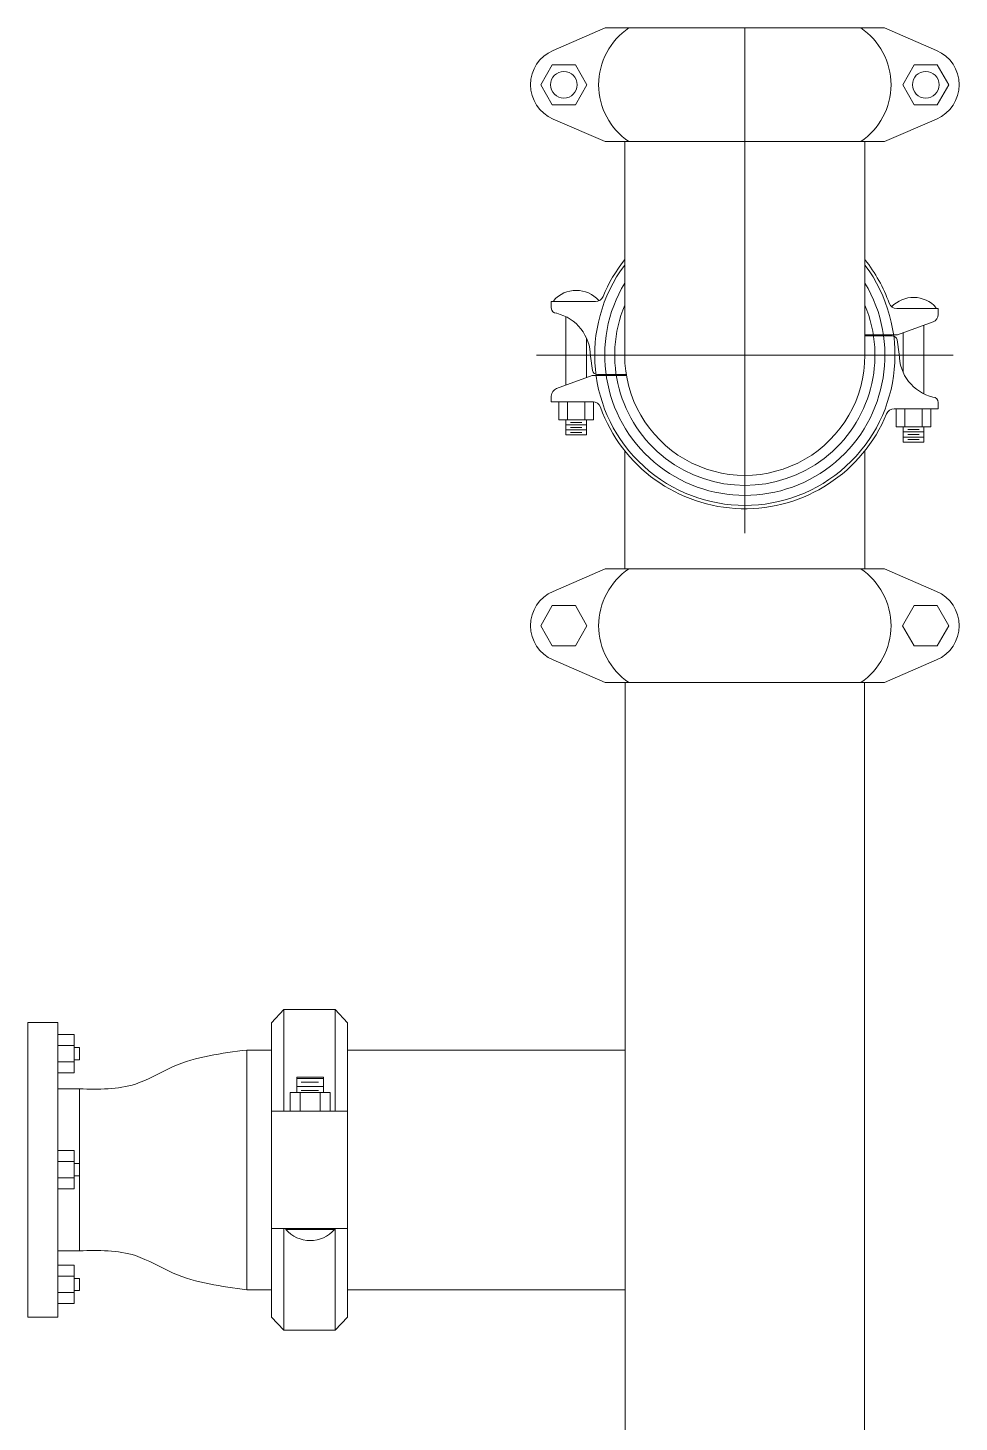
# Model space of a CAD drawing. Header units: millimetres. Extents: x 2085 to 2829, y 1352 to 1631.
# Drawn here: x 2160.34 to 2160.783, y 1606.321 to 1606.984 of the extents above; entities that cross this region are included whole.
import ezdxf

# ---------------------------------------------------------------- set-up
doc = ezdxf.new("R2010")
doc.units = ezdxf.units.MM
doc.linetypes.add('PHANTOM', pattern=[2.5, 1.25, -0.25, 0.25, -0.25, 0.25, -0.25])
doc.layers.get('0').update_dxf_attribs({"color": 251, "lineweight": 9})
for name, color, linetype, lineweight in [('0-BLOCK-SANIT', 251, 'Continuous', 13), ('00-GTI-Acoples', 251, 'Continuous', 13), ('A-SANITARIOS', 251, 'Continuous', 13), ('P&R_ACI_LÍNEA CENTRAL', 251, 'PHANTOM', 13)]:
    doc.layers.add(name, color=color, linetype=linetype, lineweight=lineweight)

# ---------------------------------------------------------------- blocks, each defined once
blk = doc.blocks.new('00-Codos')
at = {"layer": '0-BLOCK-SANIT'}
for p, q in [((0.07531, 0.04131, 0.00001), (0.07531, 0.03412, 0.00001)), ((0.07754, 0.04011, 0.00001), (0.08295, 0.04011, 0.00001)), ((0.08517, 0.04131, 0.00001), (0.08517, 0.03412, 0.00001)), ((-0.08517, 0.03794, 0.00001), (-0.08517, 0.03075, 0.00001)), ((-0.08517, 0.03555, 0.00001), (-0.07531, 0.03555, 0.00001)), ((-0.08295, 0.03674, 0.00001), (-0.07754, 0.03674, 0.00001)), ((-0.08295, 0.03435, 0.00001), (-0.07754, 0.03435, 0.00001)), ((-0.07531, 0.03794, 0.00001), (-0.07531, 0.03075, 0.00001)), ((0.07199, 0.02556, 0.00001), (0.07199, 0.03412, 0.00001)), ((0.0885, 0.03412, 0.00001), (0.07199, 0.03412, 0.00001)), ((0.07531, 0.03891, 0.00001), (0.08517, 0.03891, 0.00001)), ((0.07531, 0.03651, 0.00001), (0.08517, 0.03651, 0.00001)), ((0.07611, 0.02556, 0.00001), (0.07611, 0.03412, 0.00001)), ((0.07754, 0.03771, 0.00001), (0.08295, 0.03771, 0.00001)), ((0.07754, 0.03532, 0.00001), (0.08295, 0.03532, 0.00001)), ((0.08437, 0.02556, 0.00001), (0.08437, 0.03412, 0.00001)), ((0.0885, 0.02556, 0.00001), (0.0885, 0.03412, 0.00001)), ((-0.07199, 0.03075, 0.00001), (-0.0885, 0.03075, 0.00001)), ((-0.0885, 0.02219, 0.00001), (-0.0885, 0.03075, 0.00001)), ((-0.08517, 0.03315, 0.00001), (-0.07531, 0.03315, 0.00001)), ((-0.08437, 0.02219, 0.00001), (-0.08437, 0.03075, 0.00001)), ((-0.08295, 0.03195, 0.00001), (-0.07754, 0.03195, 0.00001)), ((-0.07611, 0.02219, 0.00001), (-0.07611, 0.03075, 0.00001)), ((-0.07199, 0.02219, 0.00001), (-0.07199, 0.03075, 0.00001)), ((-0.0723, 0.02219, 0.00001), (-0.09208, 0.02219, 0.00001)), ((-0.09208, 0.01944, 0.00001), (-0.09208, 0.02219, 0.00001)), ((-0.0885, 0.02219, 0.00001), (-0.07199, 0.02219, 0.00001)), ((0.071, 0.02556, 0.00001), (0.09207, 0.02556, 0.00001)), ((0.07199, 0.02556, 0.00001), (0.0885, 0.02556, 0.00001)), ((0.09207, 0.02556, 0.00001), (0.09207, 0.02248, 0.00001)), ((-0.07262, 0.00972, 0.00001), (-0.08956, 0.01585, 0.00001)), ((-0.08517, -0.01835, 0.00001), (-0.08517, 0.01426, 0.00001)), ((0.08517, 0.01835, 0.00001), (0.08517, -0.01426, 0.00001)), ((-0.07531, -0.00812, 0.00001), (-0.07531, 0.01069, 0.00001)), ((-0.07346, 0.00052, 0.00001), (-0.07254, 0.00724, 0.00001)), ((-0.05632, 0.00972, 0.00001), (-0.07262, 0.00972, 0.00001)), ((-0.0564, 0.00921, 0.00001), (-0.07007, 0.00921, 0.00001)), ((0.07531, 0.00812, 0.00001), (0.07531, -0.01069, 0.00001)), ((-0.05715, 0), (-0.05715, -0.1016, 0.00001)), ((0.05715, 0), (0.05715, -0.1016, 0.00001)), ((0.07346, -0.00052, 0.00001), (0.07254, -0.00724, 0.00001)), ((0.05715, -0.00921, 0.00001), (0.07007, -0.00921, 0.00001)), ((0.05715, -0.00972, 0.00001), (0.07262, -0.00972, 0.00001)), ((0.07262, -0.00972, 0.00001), (0.08956, -0.01585, 0.00001)), ((0.09207, -0.01944, 0.00001), (0.09207, -0.02219, 0.00001)), ((-0.09208, -0.02556, 0.00001), (-0.09208, -0.02248, 0.00001)), ((-0.071, -0.02556, 0.00001), (-0.09208, -0.02556, 0.00001)), ((-0.09096, -0.02607, 0.00001), (-0.09096, -0.02556, 0.00001)), ((0.08024, -0.02219, 0.00001), (0.0723, -0.02219, 0.00001)), ((0.0723, -0.02219, 0.00001), (0.09096, -0.02219, 0.00001)), ((0.0723, -0.02219, 0.00001), (0.09207, -0.02219, 0.00001)), ((0.09096, -0.0227, 0.00001), (0.09096, -0.02219, 0.00001)), ((-0.06646, -0.1016), (-0.09126, -0.11233)), ((-0.06646, -0.1016), (0.06646, -0.1016)), ((0.06646, -0.1016), (0.09126, -0.11233)), ((-0.06646, -0.1557), (-0.09126, -0.14497)), ((0.06646, -0.1557), (0.09126, -0.14497)), ((-0.06646, -0.1557), (0.06646, -0.1557))]:
    blk.add_line(p, q, dxfattribs=at)
at = {"layer": '0-BLOCK-SANIT', "elevation": 0.00001}
for points in [[(0.08517, 0.04131), (0.07531, 0.04131)], [(-0.07531, 0.03794), (-0.08517, 0.03794)]]:
    blk.add_lwpolyline(points, dxfattribs=at)
at = {"layer": '0-BLOCK-SANIT'}
for points in [[(-0.0971, -0.12865), (-0.0916, -0.13818), (-0.0806, -0.13818), (-0.07511, -0.12865), (-0.0806, -0.11913), (-0.0916, -0.11913)], [(0.07511, -0.12865), (0.0806, -0.13818), (0.0916, -0.13818), (0.0971, -0.12865), (0.0916, -0.11913), (0.0806, -0.11913)]]:
    blk.add_lwpolyline(points, close=True, dxfattribs=at)
for centre in [(-0.0861, -0.12865), (0.0861, -0.12865)]:
    blk.add_circle(centre, 0.00635, dxfattribs=at)
for centre, radius, start, end in [((0, 0, 0.00001), 0.07302, 22.47193, 160.21872), ((0, 0, 0.00001), 0.07144, 323.1301, 216.8699), ((0, 0, 0.00001), 0.06667, 328.99728, 211.00272), ((0, 0, 0.00001), 0.06191, 337.38013, 202.61987), ((0, 0, 0.00001), 0.05715, 359.99835, 180.00166), ((0.071, 0.02937, 0.00001), 0.00381, 202.47193, 270), ((-0.0723, 0.026, 0.00001), 0.00381, 270, 340.21872), ((0.09451, -0.00052, 0.00001), 0.02105, 103.67304, 180), ((0.08953, 0.02248, 0.00001), 0.00254, 270, 0), ((-0.08827, 0.01944, 0.00001), 0.00381, 180, 250.0898), ((-0.07007, 0.00667, 0.00001), 0.00254, 90, 166.9446), ((-0.09451, 0.00052, 0.00001), 0.02105, 283.67304, 0), ((0.07007, -0.00667, 0.00001), 0.00254, 270, 346.9446), ((0.08826, -0.01944, 0.00001), 0.00381, 0, 70.0898), ((-0.08954, -0.02248, 0.00001), 0.00254, 90, 180), ((-0.08024, -0.01642, 0.00001), 0.01442, 221.97426, 318.02574), ((-0.071, -0.02937, 0.00001), 0.00381, 22.47193, 90), ((0, 0, 0.00001), 0.07302, 321.50005, 340.21872), ((0.0723, -0.026, 0.00001), 0.00381, 90, 160.21872), ((0.08024, -0.01306, 0.00001), 0.01442, 223.98814, 318.02574), ((0, 0, 0.00001), 0.07302, 202.47193, 218.49995), ((-0.03694, -0.12865), 0.03262, 123.98721, 236.01279), ((0.03694, -0.12865), 0.03262, 303.98721, 56.01279), ((-0.0842, -0.12865), 0.01778, 113.40001, 246.59999), ((0.0842, -0.12865), 0.01778, 293.40001, 66.59999)]:
    blk.add_arc(centre, radius, start, end, dxfattribs=at)
at = {"layer": 'P&R_ACI_LÍNEA CENTRAL', "ltscale": 1.5}
for p, q in [((0, -0.1557, 0), (0, 0.0846)), ((-0.09908, 0), (0.09908, 0))]:
    blk.add_line(p, q, dxfattribs=at)
blk = doc.blocks.new('A$C363a55df')
at = {"layer": '00-GTI-Acoples', "linetype": 'Continuous', "lineweight": 0, "extrusion": (3.83476e-17, -1, 0)}
for p, q in [((-27.05, 104.99), (-18.41, 114.3)), ((-18.41, 41.91), (-18.41, 114.3)), ((18.41, 114.3), (-18.41, 114.3)), ((18.41, 41.91), (18.41, 114.3)), ((27.05, 104.99), (18.41, 114.3)), ((-27.05, 41.91), (-27.05, 104.99)), ((27.05, 41.91), (27.05, 104.99)), ((-9.02, 66.04), (0.51, 66.04)), ((-9.02, 55.14), (-9.02, 66.04)), ((0.51, 66.04), (10.03, 66.04)), ((10.03, 55.14), (10.03, 66.04)), ((-13.84, 41.91), (-13.84, 55.14)), ((-13.84, 55.14), (-6.67, 55.14)), ((-6.67, 41.91), (-6.67, 55.14)), ((-6.67, 55.14), (7.68, 55.14)), ((7.68, 41.91), (7.68, 55.14)), ((7.68, 55.14), (14.86, 55.14)), ((14.86, 41.91), (14.86, 55.14)), ((-27.05, 41.91), (-27.05, 21.6)), ((-25.36, 41.91), (-27.05, 41.91)), ((-6.41, 41.91), (-25.36, 41.91)), ((7.42, 41.91), (-6.41, 41.91)), ((26.41, 41.91), (7.42, 41.91)), ((27.05, 41.91), (26.41, 41.91)), ((27.05, 41.91), (27.05, 21.6)), ((-27.05, -21.6), (-27.05, 21.6)), ((27.05, -21.6), (27.05, 21.6)), ((-27.05, -21.6), (-27.05, -41.91)), ((27.05, -21.6), (27.05, -41.91)), ((-27.05, -41.91), (-25.36, -41.91)), ((-27.05, -104.99), (-27.05, -41.91)), ((-25.36, -41.91), (-6.41, -41.91)), ((-18.41, -114.3), (-18.41, -41.91)), ((-16.81, -42.54), (-16.81, -41.91)), ((-16.81, -42.54), (17.82, -42.54)), ((-6.41, -41.91), (7.42, -41.91)), ((7.42, -41.91), (26.41, -41.91)), ((17.82, -42.54), (17.82, -41.91)), ((18.41, -114.3), (18.41, -41.91)), ((26.41, -41.91), (27.05, -41.91)), ((27.05, -104.99), (27.05, -41.91)), ((-27.05, -104.99), (-18.41, -114.3)), ((27.05, -104.99), (18.41, -114.3)), ((18.41, -114.3), (-18.41, -114.3))]:
    blk.add_line(p, q, dxfattribs=at)
at = {"layer": '00-GTI-Acoples', "linetype": 'Continuous', "lineweight": 0}
for p, q in [((-27.05, 103.1), (-27.05, -103.1)), ((27.05, 103.1), (27.05, -103.1)), ((10.03, 65.3), (-9.02, 65.3)), ((6.54, 62.48), (-5.98, 62.48)), ((10.03, 59.54), (-9.02, 59.54)), ((6.54, 56.72), (-5.98, 56.72))]:
    blk.add_line(p, q, dxfattribs=at)
blk.add_arc((0.51, -27.56), 22.9, 220.87556, 319.12444, dxfattribs=at)
blk = doc.blocks.new('BOMBAS-28.02.2025')
at = {"layer": 'A-SANITARIOS'}
for p, q in [((2.69303, -7.30445, 0), (2.69303, -7.36059, 0.00001)), ((2.80733, -7.30445, 0), (2.80733, -7.36059, 0.00001)), ((2.68372, -7.36059, 0), (2.65892, -7.37132, 0)), ((2.68372, -7.36059, 0), (2.81664, -7.36059, 0)), ((2.81664, -7.36059, 0), (2.84144, -7.37132, 0)), ((2.68372, -7.41469, 0), (2.65892, -7.40396, 0)), ((2.81664, -7.41469, 0), (2.84144, -7.40396, 0)), ((2.68372, -7.41469, 0), (2.81664, -7.41469, 0)), ((2.42326, -7.57643, 0), (2.40902, -7.57643, 0)), ((2.40902, -7.57643, 0), (2.40902, -7.71654, 0)), ((2.42326, -7.71654, 0), (2.42326, -7.57643, 0)), ((2.42326, -7.6003, 0), (2.42326, -7.58209, 0)), ((2.42326, -7.58209, 0), (2.43101, -7.58209, 0)), ((2.43101, -7.58209, 0), (2.43101, -7.6003, 0)), ((2.43101, -7.58728, 0), (2.42326, -7.58728, 0)), ((2.43101, -7.58728, 0), (2.42326, -7.58728, 0)), ((2.43101, -7.58829, 0), (2.43358, -7.58829, 0)), ((2.43358, -7.58829, 0), (2.43358, -7.5941, 0)), ((2.43101, -7.59507, 0), (2.42326, -7.59507, 0)), ((2.43101, -7.59507, 0), (2.42326, -7.59507, 0)), ((2.43358, -7.5941, 0), (2.43101, -7.5941, 0)), ((2.43101, -7.6003, 0), (2.42326, -7.6003, 0)), ((2.42326, -7.65554, 0), (2.42326, -7.63733, 0)), ((2.42326, -7.63733, 0), (2.43101, -7.63733, 0)), ((2.43101, -7.63733, 0), (2.43101, -7.65554, 0)), ((2.43101, -7.64252, 0), (2.42326, -7.64252, 0)), ((2.43101, -7.64252, 0), (2.42326, -7.64252, 0)), ((2.43101, -7.64353, 0), (2.43358, -7.64353, 0)), ((2.43358, -7.64353, 0), (2.43358, -7.64934, 0)), ((2.43101, -7.65032, 0), (2.42326, -7.65032, 0)), ((2.43101, -7.65032, 0), (2.42326, -7.65032, 0)), ((2.43358, -7.64934, 0), (2.43101, -7.64934, 0)), ((2.43101, -7.65554, 0), (2.42326, -7.65554, 0)), ((2.42326, -7.71011, 0), (2.42326, -7.6919, 0)), ((2.42326, -7.6919, 0), (2.43101, -7.6919, 0)), ((2.43101, -7.6919, 0), (2.43101, -7.71011, 0)), ((2.43101, -7.69709, 0), (2.42326, -7.69709, 0)), ((2.43101, -7.69709, 0), (2.42326, -7.69709, 0)), ((2.43101, -7.6981, 0), (2.43358, -7.6981, 0)), ((2.43358, -7.6981, 0), (2.43358, -7.70391, 0)), ((2.43101, -7.70488, 0), (2.42326, -7.70488, 0)), ((2.43101, -7.70488, 0), (2.42326, -7.70488, 0)), ((2.43358, -7.70391, 0), (2.43101, -7.70391, 0)), ((2.43101, -7.71011, 0), (2.42326, -7.71011, 0)), ((2.40902, -7.71654, 0), (2.42326, -7.71654, 0))]:
    blk.add_line(p, q, dxfattribs=at)
at = {"layer": 'A-SANITARIOS', "linetype": 'Continuous'}
for p, q in [((2.5132, -7.70349, 0), (2.5132, -7.58949, 0)), ((2.5132, -7.69649, 0), (2.5132, -7.59649, 0)), ((2.43358, -7.60798, 0), (2.42326, -7.60798, 0)), ((2.43358, -7.60798, 0), (2.42326, -7.60798, 0)), ((2.43358, -7.68499, 0), (2.43358, -7.60798, 0)), ((2.43358, -7.68499, 0), (2.43358, -7.60825, 0)), ((2.43358, -7.68499, 0), (2.42326, -7.68499, 0)), ((2.43358, -7.68499, 0), (2.42326, -7.68499, 0))]:
    blk.add_line(p, q, dxfattribs=at)
at = {"layer": 'A-SANITARIOS'}
for points, elevation in [([(2.65308, -7.38764), (2.65858, -7.39717), (2.66957, -7.39717), (2.67507, -7.38764), (2.66957, -7.37812), (2.65858, -7.37812)], 0), ([(2.82528, -7.38764), (2.83078, -7.39717), (2.84178, -7.39717), (2.84728, -7.38764), (2.84178, -7.37812), (2.83078, -7.37812)], 0), ([(2.40902, -7.71654), (2.42326, -7.71654), (2.42326, -7.57643), (2.40902, -7.57643)], 0.00004), ([(2.43101, -7.6003), (2.42326, -7.6003), (2.42326, -7.58209), (2.43101, -7.58209)], 0.00004), ([(2.69318, -7.58949), (2.69318, -7.70349), (2.56104, -7.70349), (2.56104, -7.58949)], 0), ([(2.43101, -7.65554), (2.42326, -7.65554), (2.42326, -7.63733), (2.43101, -7.63733)], 0.00004), ([(2.43101, -7.71011), (2.42326, -7.71011), (2.42326, -7.6919), (2.43101, -7.6919)], 0.00004)]:
    blk.add_lwpolyline(points, close=True, dxfattribs=dict(at, elevation=elevation))
at = {"layer": 'A-SANITARIOS', "elevation": 0}
for points in [[(2.69318, -9.27828), (2.69318, -7.41469), (2.80718, -7.41469), (2.80718, -9.27828)], [(2.43101, -7.58829), (2.43358, -7.58829), (2.43358, -7.5941), (2.43101, -7.5941)], [(2.5132, -7.58949), (2.52497, -7.58949)], [(2.43101, -7.64353), (2.43358, -7.64353), (2.43358, -7.64934), (2.43101, -7.64934)], [(2.43101, -7.6981), (2.43358, -7.6981), (2.43358, -7.70391), (2.43101, -7.70391)], [(2.5132, -7.70349), (2.52497, -7.70349)]]:
    blk.add_lwpolyline(points, dxfattribs=at)
at = {"layer": 'A-SANITARIOS'}
for centre, radius, start, end in [((2.71324, -7.38764, 0), 0.03262, 123.98721, 236.01279), ((2.78712, -7.38764, 0), 0.03262, 303.98721, 56.01279), ((2.66598, -7.38764, 0), 0.01778, 113.40001, 246.59999), ((2.83438, -7.38764, 0), 0.01778, 293.40001, 66.59999)]:
    blk.add_arc(centre, radius, start, end, dxfattribs=at)
at = {"layer": 'A-SANITARIOS', "linetype": 'Continuous'}
for points in [[(2.43358, -7.60798, 0), (2.46018, -7.60568, 0), (2.47818, -7.5974, 0), (2.5132, -7.58949, 0)], [(2.43358, -7.68499, 0), (2.46018, -7.68729, 0), (2.47818, -7.69557, 0), (2.5132, -7.70349, 0)]]:
    blk.add_spline(points, degree=3, dxfattribs=at)
at = {"layer": 'A-SANITARIOS', "linetype": 'Continuous', "xscale": -1, "rotation": 180}
blk.add_blockref('00-Codos', (2.75018, -7.25899, 0), dxfattribs=at)
at = {"layer": 'A-SANITARIOS', "linetype": 'Continuous', "lineweight": 0, "xscale": 0.0006666666666666666, "yscale": 0.0006666666666666666, "zscale": 0.0006666666666666666}
blk.add_blockref('A$C363a55df', (2.54301, -7.64649, 0), dxfattribs=at)

msp = doc.modelspace()

# ---------------------------------------------------------------- block references
msp.add_blockref('BOMBAS-28.02.2025', (2157.93096, 1614.08776))

doc.saveas('drawing.dxf')
